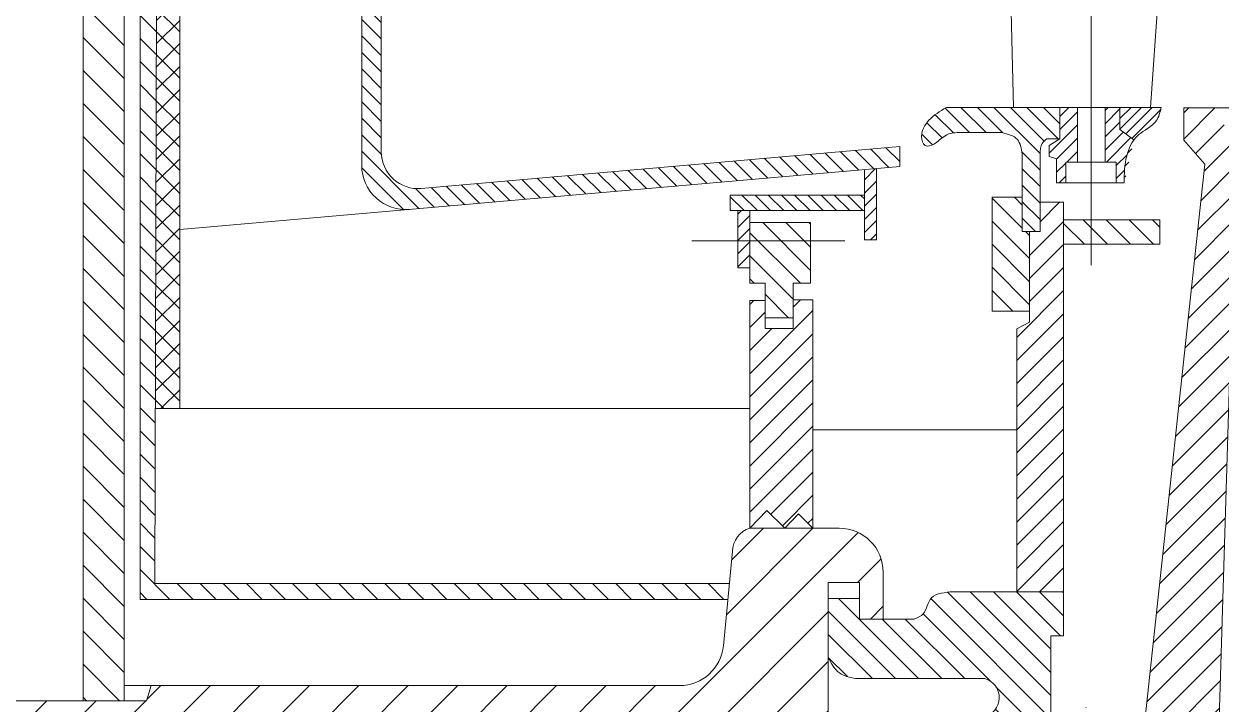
# Model space of a CAD drawing. Extents: x 0 to 420, y 0 to 297.
# Drawn here: x 233.63 to 252.95, y 200.25 to 211.22 of the extents above; entities that cross this region are included whole.
import ezdxf

# ---------------------------------------------------------------- set-up
doc = ezdxf.new("R2010")
doc.units = 0
doc.layers.get('0').update_dxf_attribs({"linetype": 'CONTINUOUS'})
pattern_1 = [(45, (-22278.84894499822, -14110.31309145952), (-0.1862814041743453, 0.1862814041743452), [])]
pattern_2 = [(135, (-22278.84894499822, -14110.31309145952), (-0.1862814041743454, -0.1862814041743451), [])]
pattern_3 = [(135, (-22278.84894499822, -14110.31309145952), (-0.1330581458388181, -0.133058145838818), [])]
pattern_4 = [(45, (-22278.84894499822, -14110.31309145952), (-0.1064465166710545, 0.1064465166710544), [])]

msp = doc.modelspace()

# ---------------------------------------------------------------- hatches: boundary and pattern name
at = {"lineweight": 0, "ltscale": 0.0007}
h = msp.add_hatch(dxfattribs=at)
h.set_pattern_fill('ANSI31', color=256, scale=0.08297376006339, angle=90, style=0)
h.set_pattern_definition(pattern_2)
h.paths.add_polyline_path([(235.7980816083347, 219.041664064871), (235.5074367465986, 219.041664064871), (235.5074367465986, 218.5294399874597), (235.5074367465986, 201.937739724092), (238.7594276675512, 201.9377397240927), (238.7594276675512, 202.1943380050507), (235.7425616150712, 202.1943380050492)])
h.paths.add_polyline_path([(238.7594276675512, 202.1943380050507), (238.7594276675512, 201.9377397240927), (244.9944810479248, 201.9377397240937), (245.0193443637324, 202.1943380050542)])
h = msp.add_hatch(dxfattribs=at)
h.set_pattern_fill('ANSI37', color=256, scale=0.08297376006339, angle=90, style=0)
h.set_pattern_definition([(135, (-22278.84894499822, -14110.31309145952), (-0.1862814041743454, -0.1862814041743451), []), (225, (-22278.84894499822, -14110.31309145952), (0.1862814041743453, -0.1862814041743452), [])])
h.paths.add_polyline_path([(236.1461022630123, 219.041664064871), (235.7980816083347, 219.041664064871), (235.7518633604699, 205.0169164754001), (236.1461022630023, 205.0169164754)])
h = msp.add_hatch(dxfattribs=at)
h.set_pattern_fill('ANSI31', color=256, scale=0.1185339429477, angle=90, style=0)
h.set_pattern_definition([(135, (-22278.84894499822, -14110.31309145952), (-0.2661162916776361, -0.266116291677636), [])])
h.paths.add_polyline_path([(234.5868748074372, 200.302056596989), (235.2510776931267, 200.302056596989), (235.2510776931267, 217.109182190985), (235.2510776931267, 217.8309525728025), (234.5868748074372, 217.8309525728025), (234.5868748074372, 217.109182190985)])
h = msp.add_hatch(dxfattribs=at)
h.set_pattern_fill('ANSI31', color=256, scale=0.05926697147385, angle=90, style=0)
h.set_pattern_definition(pattern_3)
h.paths.add_polyline_path([(246.9502315645879, 208.8508373290034), (246.9502315645879, 209.172017643328), (240.0447684822245, 208.5679303928294, -0.4400078512430042), (239.4004495002154, 209.1583452842042), (239.4004495002154, 214.0160219451138), (239.0845321115269, 214.0160219451119), (239.0845321115313, 208.938884571955, 0.4400078512431453), (239.8577148899426, 208.2303867023047)])
h = msp.add_hatch(dxfattribs=at)
h.set_pattern_fill('ANSI31', color=256, scale=0.05926697147385, angle=90, style=0)
h.set_pattern_definition(pattern_3)
edge = h.paths.add_edge_path()
edge.add_spline(control_points=[(248.5164620767952, 209.87527613022), (248.4177734611255, 209.8132478343987), (248.2383776009828, 209.7004929902206), (248.0903011241831, 209.4685859720407), (248.15114244736, 209.2251008622733), (248.3214550616759, 209.2685288863064), (248.4047872676625, 209.3536481805339), (248.4691702390378, 209.3954754377362), (248.5016629715082, 209.4165847753326)], knot_values=[0, 0, 0, 0, 1.834791177683308, 3.335277724476167, 4.181780950245276, 4.923391110297553, 5.521092099878855, 6.130085290857547, 6.130085290857547, 6.130085290857547, 6.130085290857547], degree=3, periodic=0)
edge.add_spline(control_points=[(248.5016629715082, 209.4165847753326), (248.5727237529228, 209.4706237273157), (248.6749745370308, 209.4685074123356), (248.7642449627998, 209.469303697261)], knot_values=[0, 0, 0, 0, 1.41704725550325, 1.41704725550325, 1.41704725550325, 1.41704725550325], degree=3, periodic=0)
edge.add_line((248.7642449628662, 209.4693036972617), (249.4183917482625, 209.4693036972617))
edge.add_spline(control_points=[(249.4183917482653, 209.469303697261), (249.5150178898319, 209.4457926655667), (249.7010789578705, 209.400520365578), (249.7310562311561, 209.212917559221), (249.7454655606329, 209.1227415574953)], knot_values=[0, 0, 0, 0, 1.43209239987665, 2.757604072058634, 2.757604072058634, 2.757604072058634, 2.757604072058634], degree=3, periodic=0)
edge.add_line((249.7454655606329, 209.1227415574951), (249.7454655606329, 207.8751185879856))
edge.add_line((249.7454655606329, 207.8751185879856), (250.0328939098162, 207.8751185879856))
edge.add_line((250.0328939098162, 207.8751185879856), (250.0328939098162, 209.1227415575346))
edge.add_spline(control_points=[(250.0328939098146, 209.1227415574953), (250.0344955296456, 209.1839218244763), (250.0371177369794, 209.2840875077832), (250.1125568924222, 209.346136120327), (250.1419185139387, 209.3702860179027)], knot_values=[0, 0, 0, 0, 0.9117061288106416, 1.49266539479735, 1.49266539479735, 1.49266539479735, 1.49266539479735], degree=3, periodic=0)
edge.add_line((250.1419185139412, 209.370286017905), (250.3500559367517, 209.370286017905))
edge.add_line((250.3500559367517, 209.370286017905), (250.3500559367517, 209.5683213766185))
edge.add_line((250.3500559367517, 209.5683213766185), (250.3500559367517, 209.8752761302193))
edge.add_line((250.3500559367517, 209.8752761302193), (248.5164620767946, 209.8752761302193))
at = {"lineweight": 0}
h = msp.add_hatch(dxfattribs=at)
h.set_pattern_fill('ANSI31', color=256, scale=0.0945, style=0)
h.set_pattern_definition([(45, (-55.34396008155169, 175.7799266592022), (-0.2121585508602587, 0.2121585508602587), [])])
edge = h.paths.add_edge_path()
edge.add_spline(control_points=[(253.196506660055, 209.0008462653882), (253.2138458095129, 209.0622311244546), (253.2311849589711, 209.1236159835211), (253.2523498266754, 209.1831843504041)], knot_values=[0, 0, 0, 0, 1.002446582501522, 1.002446582501522, 1.002446582501522, 1.002446582501522], degree=3, periodic=0)
edge.add_line((253.2523498266754, 209.1831843504039), (253.2481003552102, 209.3951984292076))
edge.add_line((253.2481003552102, 209.3951984292076), (253.0062390211919, 209.3951984292076))
edge.add_line((253.0062390211919, 209.3951984292076), (253.0062390211919, 209.7382428149401))
edge.add_line((253.0062390211919, 209.7382428149404), (253.2324963981766, 209.7382428149404))
edge.add_line((253.2324963981766, 209.7382428149404), (253.2324963981766, 209.8707823175295))
edge.add_line((253.2324963981766, 209.8707823175295), (252.3508749180318, 209.8707823175295))
edge.add_line((252.3508749180318, 209.8707823175295), (252.3508749180319, 209.3484198586161))
edge.add_line((252.3508749180319, 209.3484198586164), (252.6909482857198, 208.9589441897683))
edge.add_line((252.6909482857198, 208.9589441897681), (251.636829447372, 199.1826490556299))
edge.add_arc((251.0443782614352, 199.2180728466891), 0.5935092692544636, 265.2912043167679, 356.57824940038256, ccw=False)
edge.add_line((250.9956561922377, 198.6265667920592), (248.2678240997084, 198.6265667920575))
edge.add_line((248.2678240997084, 198.6265667920576), (248.2678240997084, 197.9912055244639))
edge.add_line((248.2678240997084, 197.9912055244636), (248.6258478458344, 197.991205524462))
edge.add_arc((248.7196104707946, 197.6917167731084), 0.3138231062665551, -6.708132261792684, 107.38406581966879, ccw=False)
edge.add_line((249.0312851691512, 197.6550585621439), (249.0312851691512, 197.0103644918281))
edge.add_line((249.0312851691512, 197.0103644918281), (250.5679413967744, 197.0103644918281))
edge.add_spline(control_points=[(250.5679413967755, 197.0103644918287), (250.5373329431056, 197.0482718942323), (250.6022004969365, 197.3217399510207), (250.9224536685088, 197.4496953930476), (251.1868972949253, 197.4891182573237), (251.3096372071237, 197.5086766751241)], knot_values=[9.011791473894538, 9.011791473894538, 9.011791473894538, 9.01179147390772, 10.0167667453778, 12.25855918989858, 14.23850432097835, 14.23850432097835, 14.23850432097835, 14.23850432097835], degree=3, periodic=0)
edge.add_arc((251.0122209073867, 199.3751288027312), 1.890000000000014, 279.4549180203134, 358.2540696542253)
edge.add_line((252.9013434889318, 199.3175451948532), (253.196506660055, 209.0008462653882))
at = {"lineweight": 0, "ltscale": 0.0007}
h = msp.add_hatch(dxfattribs=at)
h.set_pattern_fill('ANSI31', color=256, scale=0.04741357717908, style=0)
h.set_pattern_definition(pattern_4)
h.paths.add_polyline_path([(250.6374842859349, 209.5386162300235), (250.6374842859349, 209.8752761302193), (250.3500559367517, 209.8752761302193), (250.3500559367517, 209.5683213766185), (250.3500559367517, 209.370286017905), (250.1815631378515, 209.2613666230176), (250.1815631378515, 209.0831346953668), (250.3004995274042, 209.0435273092013), (250.3004995274042, 208.6573583073064), (250.4491687554432, 208.6573583073064), (250.4491687554432, 208.9940187315419), (250.6374842859349, 208.9940187315419)])
edge = h.paths.add_edge_path()
edge.add_line((251.3213647491534, 209.5188127989592), (251.3213647491532, 209.8752761302193))
edge.add_line((251.3213647491534, 209.8752761302193), (251.0834936485875, 209.8752761302193))
edge.add_line((251.0834936485872, 209.8752761302193), (251.0834936485872, 209.172250659193))
edge.add_line((251.0834936485872, 209.1722506591931), (251.0834936485875, 208.9940187315422))
edge.add_line((251.0834936485875, 208.9940187315419), (251.2618965543754, 208.9940187315419))
edge.add_line((251.2618965543754, 208.9940187315419), (251.2618965543753, 208.6573583073064))
edge.add_line((251.2618965543754, 208.6573583073064), (251.3907438900909, 208.6573583073064))
edge.add_spline(control_points=[(251.3907438900908, 208.6573583073069), (251.3922357098616, 208.8034014515405), (251.3946820886419, 209.0428920763937), (251.4917058087449, 209.2757907147738), (251.5474136289074, 209.3506812308325)], knot_values=[3.542549238329553, 3.542549238329553, 3.542549238329553, 3.542549238329553, 5.857248692449894, 7.338337267439383, 7.338337267439383, 7.338337267439383, 7.338337267439383], degree=3, periodic=0)
edge.add_line((251.5474136289074, 209.3506812308325), (251.3213647491534, 209.5188127989592))
at = {"lineweight": 0}
h = msp.add_hatch(dxfattribs=at)
h.set_pattern_fill('ANSI31', color=256, scale=0.0378, style=0)
h.set_pattern_definition([(45, (-55.34396008155169, 175.7799266592022), (-0.0848634203441035, 0.0848634203441035), [])])
edge = h.paths.add_edge_path()
edge.add_spline(control_points=[(251.3907438900908, 208.6573583073069), (251.3922025300666, 208.8034052135187), (251.3948577153192, 209.0692566902912), (251.538769460344, 209.3795314404557), (251.7453255809867, 209.5221394211378), (251.9312555043987, 209.6403851925589), (251.9688515774364, 209.7966624912066), (251.9870815073073, 209.8752761302193)], knot_values=[0.0294187854022479, 0.0294187854022479, 0.0294187854022479, 0.0294187854022479, 2.344118239522588, 4.242902549796996, 5.102685544851014, 6.330929499722707, 7.561483617506295, 7.561483617506295, 7.561483617506295, 7.561483617506295], degree=3, periodic=0)
edge.add_line((251.9870815073073, 209.8752761302193), (251.3213647491534, 209.8752761302193))
edge.add_line((251.3213647491534, 209.8752761302193), (251.3213647491534, 209.5188127989592))
edge.add_line((251.3213647491534, 209.5188127989593), (251.5478256508787, 209.3503747754312))
at = {"lineweight": 0, "ltscale": 0.0007}
h = msp.add_hatch(dxfattribs=at)
h.set_pattern_fill('ANSI31', color=256, scale=0.05926697147385, angle=90, style=0)
h.set_pattern_definition(pattern_3)
h.paths.add_polyline_path([(247.7667525871533, 209.2434465878587), (246.9502315645838, 209.172017643326), (246.9502315645879, 208.8508373290034), (247.7667525871488, 208.9222662735382)])
h = msp.add_hatch(dxfattribs=at)
h.set_pattern_fill('ANSI31', color=256, scale=0.04741357717908, style=0)
h.set_pattern_definition(pattern_4)
h.paths.add_polyline_path([(247.3916817301585, 208.889455219441), (247.1974132535164, 208.8724606879353), (247.1974132535132, 207.7397834388495), (247.3916817301585, 207.7397834388495)])
h.paths.add_polyline_path([(245.1529660911865, 207.7231516873245), (245.3472345678313, 207.7231516873245), (245.347234567835, 208.211125011639), (245.1529660911898, 208.2111250116398)])
h.paths.add_polyline_path([(245.1529660911833, 207.2869262911412), (245.3472345678282, 207.2869262911412), (245.3472345678313, 207.7231516873245), (245.1529660911865, 207.7231516873245)])
h = msp.add_hatch(dxfattribs=at)
h.set_pattern_fill('ANSI31', color=256, scale=0.04741357717908, angle=90, style=0)
h.set_pattern_definition([(135, (-22278.84894499822, -14110.31309145952), (-0.1064465166710545, -0.1064465166710544), [])])
h.paths.add_polyline_path([(245.0327044933979, 208.4606581997806), (245.0327044933979, 208.2111250116402), (247.1974132535148, 208.2111250116317), (247.1974132535156, 208.4606581997755)])
h = msp.add_hatch(dxfattribs=at)
h.set_pattern_fill('ANSI31', color=256, scale=0.08297376006339, angle=90, style=0)
h.set_pattern_definition(pattern_2)
h.paths.add_polyline_path([(249.2591854782194, 206.5887680936691), (249.8635299480626, 206.5887680936691), (249.8635299480626, 207.8751185879856), (249.7454655606329, 207.8751185879856), (249.7454655606329, 208.4274996366525), (249.2591854782194, 208.4274996366541)])
h = msp.add_hatch(dxfattribs=at)
h.set_pattern_fill('ANSI31', color=256, scale=0.08297376006339, style=0)
h.set_pattern_definition(pattern_1)
h.paths.add_polyline_path([(250.4129340878554, 208.3451684048213), (250.0328939098162, 208.3451684048213), (250.0328939098162, 207.8751185879856), (249.8635299480626, 207.8751185879856), (249.8635299480626, 206.5887680936691), (249.8635299480626, 206.4092580350764), (249.6572204565514, 206.3039864751601), (249.6572204565514, 206.1867526786517), (249.6572204565514, 202.0605498188276), (250.4129340878554, 202.0605498188276)])
h = msp.add_hatch(dxfattribs=at)
h.set_pattern_fill('ANSI31', color=256, scale=0.08297376006339, angle=90, style=0)
h.set_pattern_definition(pattern_2)
h.paths.add_polyline_path([(245.3472345678335, 208.0170430026012), (245.3472345678313, 207.7231516873245), (246.3278290698164, 207.7231516873245), (246.3278290698164, 208.0170430025945)])
h.paths.add_polyline_path([(246.0503024348179, 207.0373931030007), (246.3278290698164, 207.0373931030007), (246.3278290698164, 207.7231516873245), (245.3472345678313, 207.7231516873245), (245.3472345678282, 207.2869262911412), (245.3472345678282, 207.0373931030007), (245.5970090428885, 207.0373931030007), (245.5970090428885, 206.4828739755086), (245.8097792392478, 206.4828739755086), (246.0503024348179, 206.4828739755086)])
h = msp.add_hatch(dxfattribs=at)
h.set_pattern_fill('ANSI31', color=256, scale=0.08297376006339, angle=90, style=0)
h.set_pattern_definition(pattern_2)
h.paths.add_polyline_path([(250.8555326549092, 207.6699463431204), (250.8555326549092, 208.0626034709745), (250.4129340878554, 208.0626034709745), (250.4129340878554, 207.6699463431204)])
h.paths.add_polyline_path([(251.9659522428252, 207.6699463431204), (251.9659522428252, 208.0626034709745), (250.8555326549092, 208.0626034709745), (250.8555326549092, 207.6699463431204)])
h = msp.add_hatch(dxfattribs=at)
h.set_pattern_fill('ANSI31', color=256, scale=0.08297376006339, style=0)
h.set_pattern_definition(pattern_1)
h.paths.add_polyline_path([(246.3648316699752, 206.7693754897744), (246.3278290698164, 206.7693754897758), (246.0503024348179, 206.7693754897758), (246.0503024348179, 206.3072763915457), (245.5970090428885, 206.3072763915457), (245.5970090428885, 206.7601335392537), (245.3472345678282, 206.760133539254), (245.3472345678315, 203.0865960288923), (245.6248627545662, 203.3730980671976), (245.9116406690583, 203.0865960288903), (246.1336621449112, 203.3176458400245), (246.3648316699752, 203.0865960288903)])
h = msp.add_hatch(dxfattribs=at)
h.set_pattern_fill('ANSI31', color=256, scale=0.17780091442155, style=0)
h.set_pattern_definition([(45, (-22278.84894499822, -14110.31309145952), (-0.3991744375164543, 0.3991744375164539), [])])
h.paths.add_polyline_path([(238.7594276675531, 200.5465273521364), (235.6868652759452, 200.546527352132), (235.612311021324, 200.3020565969904), (229.1898445483112, 200.3020565969904), (229.1898445483112, 198.7786928296415), (237.5182685884433, 198.7786928296415, -0.8617734247833491), (237.5907524874758, 197.8146620893897), (237.5151980150386, 196.7126290624115), (238.7594276675487, 196.7126290624095)])
h.paths.add_polyline_path([(241.8015412041306, 198.9535135860285), (242.0290885674585, 198.9535135860285), (245.4383071744569, 198.9535135860285), (245.4383071744569, 199.4555806092058), (246.0219149470603, 199.4555806092058), (246.0219149470558, 198.9535135860263), (246.6131819028774, 198.9535135860285), (246.6131819028774, 201.951653481652), (246.6131819028774, 202.2105601540824), (247.1166854959279, 202.2105601540824), (247.1166854959279, 201.6182630603255), (247.5008867774544, 201.6182630603255), (247.5008867774502, 202.3753923712074, 0.414213562371451), (246.7896831197614, 203.086596028892), (245.3472345678354, 203.086596028892, 0.3264543572268774), (245.0696558980504, 202.7135709713765), (244.921944776606, 201.1891395506197, -0.3861965370606125), (244.2140564701414, 200.5465273521364), (238.7594276675531, 200.546527352132), (238.7594276675487, 196.7126290624095), (239.8271664803944, 196.7126290624137), (239.6156131531916, 197.84485467186), (241.3835861995119, 197.8448546718577), (241.8015412041394, 197.8448546718577)])
at = {"lineweight": 0}
h = msp.add_hatch(dxfattribs=at)
h.set_pattern_fill('ANSI31', color=256, scale=0.189, style=0)
h.set_pattern_definition([(45, (-55.34396008155169, 175.7799266592022), (-0.4243171017205177, 0.4243171017205176), [])])
edge = h.paths.add_edge_path()
edge.add_line((257.6912219167489, 192.7592928588522), (257.6912219167489, 194.0459089506076))
edge.add_line((257.6912219167489, 194.0459089506076), (256.9114037160248, 201.638774903199))
edge.add_line((256.9114037160251, 201.638774903199), (256.9114037160251, 202.5778924903068))
edge.add_line((256.9114037160251, 202.5778924903068), (253.9315336095485, 202.5778924903068))
edge.add_line((253.9315336095485, 202.5778924903068), (253.9315336095488, 202.1444765947642))
edge.add_line((253.9315336095485, 202.1444765947642), (254.1263673128952, 201.9358734569547))
edge.add_line((254.1263673128952, 201.9358734569547), (253.6515545851068, 198.7420452715365))
edge.add_arc((251.7805764870479, 199.0095166841852), 1.889999999999984, 288.4150253243628, 351.8642308385131, ccw=False)
edge.add_spline(control_points=[(252.3776234436701, 197.2162975309335), (252.3174305596409, 197.1962564901301), (252.030046373954, 197.105335166485), (251.4737976131552, 196.9769294016645), (251.0051870105824, 197.0183881689537), (250.5988781674152, 196.9720504813821), (250.5679413967759, 197.0103644918281)], knot_values=[14.23850432096517, 14.23850432096517, 14.23850432096517, 14.23850432096517, 15.23236291678472, 18.94095537874182, 22.91462814806791, 23.93038313544675, 23.93038313544675, 23.93038313544675, 23.93038313545993], degree=3, periodic=0)
edge.add_line((250.5679413967759, 197.0103644918281), (249.031285169151, 197.0103644918281))
edge.add_line((249.0312851691512, 197.0103644918281), (249.0312851691512, 196.665648621596))
edge.add_arc((248.3665129293858, 196.5678736166245), 0.6719241641438348, -91.77983746123579, 8.367099400640313, ccw=False)
edge.add_line((248.3456436178927, 195.8962736209438), (242.4379381920425, 195.8962736209386))
edge.add_arc((242.4379381920407, 195.9436871981177), 0.0474135771790556, 201.3462451417548, 270.0000000023888, ccw=False)
edge.add_line((242.3937772937341, 195.9264285086632), (242.3491785888903, 196.0405460304191))
edge.add_arc((242.3050176905841, 196.0232873409635), 0.04741357717906, 21.3462451428764, 160.2118592233082)
edge.add_arc((242.3050176905738, 196.0232873409352), 0.04741357717906, 159.9607615736271, 160.2118591865852, ccw=False)
edge.add_line((242.2604746180548, 196.0395342480707), (242.2195887966723, 195.9274402910176))
edge.add_arc((242.175045724142, 195.9436871981227), 0.0474135771790705, 269.99999999994805, 339.96076161312334, ccw=False)
edge.add_line((242.1750457241417, 195.8962736209438), (241.4288554785221, 195.8962736209438))
edge.add_spline(control_points=[(241.4288554785164, 195.8962736209447), (241.3942702241822, 195.8997786835927), (241.2853252507864, 195.910819775071), (241.2478411078424, 196.0762680561873), (241.08678606972, 196.2085174478973), (241.0328409527545, 196.1334906582827), (241.0138003175902, 196.1070089708022)], knot_values=[0, 0, 0, 0, 0.515473997197407, 1.623764288927799, 2.463472267092225, 2.921538751147716, 2.921538751147716, 2.921538751147716, 2.921538751147716], degree=3, periodic=0)
edge.add_line((241.0138003175867, 196.107008970799), (240.959331974019, 195.6787296427825))
edge.add_spline(control_points=[(240.959331974019, 195.6787296427562), (240.9479506724012, 195.599411955439), (240.9190864449557, 195.3982536130936), (241.3145844883175, 195.5754241322401), (241.5410989608359, 195.1767276431977), (241.2648929279117, 194.7633322318445), (240.9476409204982, 194.7206279688832), (240.7753618373935, 194.6974380407006)], knot_values=[0, 0, 0, 0, 1.007748197397605, 2.555759802715148, 4.309780615343718, 6.558903035450311, 9.231655552346483, 9.231655552346483, 9.231655552346483, 9.231655552346483], degree=3, periodic=0)
edge.add_line((240.7753618373832, 194.6974380406991), (237.3375689918425, 194.6974380406991))
edge.add_line((237.3375689918424, 194.6974380406991), (236.4649757688936, 194.6974380406991))
edge.add_arc((236.0065498291655, 194.8158051183578), 0.4734607769276399, 194.4777475832825, 345.52225241650683, ccw=False)
edge.add_line((235.5481238894371, 194.6974380407008), (235.1582813550678, 194.6974380406991))
edge.add_line((235.1582813550677, 194.6974380406991), (235.1582813550678, 192.7592928588522))
edge.add_line((235.1582813550682, 192.7592928588522), (257.6912219167489, 192.7592928588522))
at = {"lineweight": 0, "ltscale": 0.0007}
h = msp.add_hatch(dxfattribs=at)
h.set_pattern_fill('ANSI31', color=256, scale=0.08297376006339, angle=90, style=0)
h.set_pattern_definition(pattern_2)
edge = h.paths.add_edge_path()
edge.add_arc((249.055532725048, 200.3514318091041), 0.3187155787680528, -78.0647309598325, 74.8876110739094, ccw=False)
edge.add_line((249.1214451714208, 200.0396062656306), (249.1214451714208, 199.2480118876052))
edge.add_line((249.1214451714208, 199.2480118876052), (249.4327535950258, 199.2480118876052))
edge.add_spline(control_points=[(249.4327535950258, 199.2480118876052), (249.4577973993648, 199.2580103235754), (249.5155572602421, 199.2846788634255), (249.5431695024785, 199.374884547692), (249.5297989821424, 199.4967365566219), (249.3713050849585, 199.5240234855363), (249.3746087047993, 199.6769833524675), (249.3500717015317, 199.8346513477012), (249.4502981720734, 199.8418307069942), (249.4907803215646, 199.8447304987782)], knot_values=[0.0001250837086774, 0.0001250837086774, 0.0001250837086774, 0.0001250837086774, 0.0007798178692667, 0.0017006906780696, 0.0022854838850282, 0.0036729707539651, 0.0046142363945915, 0.0059269438086098, 0.0068164211152129, 0.0068164211152129, 0.0068164211152129, 0.0068164211152129], degree=3, periodic=0)
edge.add_line((249.4907803215648, 199.8447304987784), (250.2068181543404, 199.8447304987784))
edge.add_spline(control_points=[(250.2068181543404, 199.8447304987782), (250.2473003038316, 199.84183070699), (250.3475267743774, 199.8346513476971), (250.3229897711059, 199.6769833524675), (250.326293390951, 199.5240234855426), (250.1677994937709, 199.4967365566195), (250.1544289734222, 199.3748845476941), (250.1820412156587, 199.284678863421), (250.2398010765441, 199.2580103235761), (250.264844880885, 199.2480118876052)], knot_values=[0.0001250837086663, 0.0001250837086663, 0.0001250837086663, 0.0001250837086663, 0.0010145610152418, 0.0023272684292633, 0.0032685340698897, 0.0046560209388038, 0.0052408141457676, 0.0061616869545705, 0.0068164211151959, 0.0068164211151959, 0.0068164211151959, 0.0068164211151959], degree=3, periodic=0)
edge.add_line((250.264844880885, 199.2480118876052), (250.7750700391778, 199.2480118876052))
edge.add_line((250.7750700391778, 199.2480118876052), (250.7750700391778, 200.194510863229))
edge.add_line((250.7750700391778, 200.194510863229), (250.5167177494542, 200.194510863229))
edge.add_line((250.5167177494545, 200.194510863229), (250.5167177494545, 200.0568105069631))
edge.add_line((250.5167177494545, 200.0568105069631), (250.2066098950161, 200.0568105069631))
edge.add_line((250.2066098950159, 200.0568105069631), (250.2066098950159, 201.3470121269165))
edge.add_line((250.2066098950159, 201.3470121269165), (250.4129340878554, 201.3470121269165))
edge.add_line((250.4129340878554, 201.3470121269165), (250.4129340878554, 202.0605498188276))
edge.add_line((250.4129340878554, 202.0605498188276), (248.6273708433473, 202.0605498188276))
edge.add_spline(control_points=[(248.6273708433499, 202.0605498188285), (248.5647524012207, 202.0555704669692), (248.4454882133067, 202.0460867057035), (248.2183094503595, 201.9701054211592), (248.2062136850029, 201.7017735418353), (248.0549050620017, 201.6408603991763), (247.9987731325772, 201.6182630603235)], knot_values=[0, 0, 0, 0, 0.0016135877302524, 0.0030732676144958, 0.0055337058335361, 0.0069847873884543, 0.0069847873884543, 0.0069847873884543, 0.0069847873884543], degree=3, periodic=0)
edge.add_line((247.9987731325767, 201.6182630603227), (247.500886777452, 201.6182630603227))
edge.add_line((247.500886777452, 201.6182630603227), (247.1166854959291, 201.6182630603227))
edge.add_line((247.1166854959291, 201.6182630603227), (247.1166854959291, 201.9516534816494))
edge.add_line((247.1166854959291, 201.9516534816494), (246.6131819028793, 201.9516534816511))
edge.add_line((246.6131819028794, 201.9516534816511), (246.6131819028794, 200.9983275594339))
edge.add_spline(control_points=[(246.6131819028859, 200.9983275594247), (246.6639918682446, 200.9030535329896), (246.7605365432403, 200.722022118136), (246.9599131192711, 200.6793428491095), (247.0543608950052, 200.6591250175558)], knot_values=[0, 0, 0, 0, 0.0025863632722648, 0.004914382439979, 0.004914382439979, 0.004914382439979, 0.004914382439979], degree=3, periodic=0)
edge.add_line((247.054360895008, 200.6591250175548), (249.1386261039823, 200.6591250175548))

# ---------------------------------------------------------------- linework, layer by layer
for p, q in [((250.8555326549092, 221.7726227215059), (250.8555326549092, 207.330720053348)), ((235.7980816083347, 219.041664064871), (235.7425616150712, 202.1943380050509)), ((236.1461022630123, 219.0416640648694), (236.1461022630023, 205.0169164753985)), ((235.5074367465986, 218.52943998746), (235.5074367465986, 201.937739724092)), ((249.6011540460551, 209.8752761302195), (249.414496969412, 218.4846649484625)), ((252.419793959739, 218.4846649484625), (251.8168737893673, 209.8752761302195)), ((239.0845321115321, 217.3026436475451), (239.0845321115321, 208.938884571954)), ((239.4004495002164, 217.1812132951353), (239.4004495002164, 209.1583452842054)), ((234.5868748074372, 217.109182190985), (234.5868748074372, 200.3020565969873)), ((235.2510776931267, 217.109182190985), (235.2510776931267, 200.302056596989)), ((248.5164620767971, 209.8752761302195), (251.9870815073073, 209.8752761302195)), ((250.3500559367517, 209.5683213766187), (250.3500559367517, 209.8752761302195)), ((250.6374842859349, 209.5386162300235), (250.6374842859349, 209.8752761302195)), ((251.0834936485872, 209.1722506591931), (251.0834936485872, 209.8752761302195)), ((251.3213647491534, 209.5188127989593), (251.3213647491534, 209.8752761302195)), ((248.7642449627971, 209.4693036972617), (249.4183917482633, 209.4693036972617)), ((250.3500559367517, 209.5683213766187), (250.3500559367517, 209.370286017905)), ((250.6374842859349, 209.5386162300235), (250.6374842859349, 208.9940187315406)), ((251.3213647491534, 209.5188127989593), (251.5474198203752, 209.3506766257172)), ((250.3500559367517, 209.370286017905), (250.141918513938, 209.370286017905)), ((250.1815631378515, 209.2613666230177), (250.3500559367517, 209.370286017905)), ((250.1815631378515, 209.2613666230177), (250.1815631378515, 209.0831346953668)), ((247.7667525871529, 209.2434465878573), (240.0447684822256, 208.5679303928294)), ((247.7667525871529, 209.2434465878573), (247.7667525871529, 208.9222662735354)), ((249.7454655606329, 207.875118587986), (249.7454655606329, 209.1227415574939)), ((250.0328939098162, 209.1227415574939), (250.0328939098162, 207.875118587986)), ((250.1815631378515, 209.0831346953668), (250.3004995274042, 209.0435273092015)), ((251.0834936485872, 209.1722506591931), (251.0834936485872, 208.9940187315406)), ((247.7667525871529, 208.9222662735354), (236.1461022630056, 207.9056962593927)), ((247.1974132535132, 207.7397834388495), (247.1974132535164, 208.8724606879377)), ((247.3916817301585, 207.7397834388495), (247.3916817301585, 208.8894552194416)), ((250.3004995274042, 208.6573583073065), (250.3004995274042, 209.0435273092015)), ((250.4491687554432, 208.9940187315422), (251.2618965543754, 208.9940187315422)), ((250.4491687554432, 208.9940187315422), (250.4491687554432, 208.6573583073082)), ((251.2618965543754, 208.9940187315422), (251.2618965543754, 208.6573583073082)), ((252.6909482857194, 208.9589441897683), (251.636829447378, 199.1826490556846)), ((252.9013434889318, 199.3175451948531), (253.196506660055, 209.0008462653882)), ((251.3907438900923, 208.6573583073065), (250.3004995274042, 208.6573583073065)), ((245.0327044933979, 208.4606581997806), (247.1974132535132, 208.4606581997755)), ((245.0327044933979, 208.4606581997806), (245.0327044933979, 208.2111250116402)), ((249.2591854782194, 208.4274996366544), (249.7454655606329, 208.4274996366525)), ((249.2591854782194, 206.5887680936691), (249.2591854782194, 208.4274996366544)), ((250.4129340878554, 208.3451684048215), (250.0328939098162, 208.3451684048215)), ((250.4129340878554, 208.3451684048215), (250.4129340878554, 201.3470121269167)), ((245.0327044933979, 208.2111250116402), (247.1974132535132, 208.2111250116318)), ((245.1529660911833, 207.2869262911412), (245.1529660911898, 208.2111250116385)), ((245.3472345678282, 207.2869262911412), (245.347234567835, 208.2111250116385)), ((246.3278290698164, 208.0170430025947), (245.347234567835, 208.0170430026012)), ((246.3278290698164, 207.0373931030009), (246.3278290698164, 208.0170430025947)), ((251.9659522428252, 208.0626034709745), (250.4129340878554, 208.0626034709745)), ((251.9659522428252, 208.0626034709745), (251.9659522428252, 207.6699463431204)), ((244.4136314682361, 207.7231516873245), (246.8827931138063, 207.7231516873245)), ((247.1974132535132, 207.7397834388495), (247.3916817301585, 207.7397834388495)), ((250.0328939098162, 207.875118587986), (249.7454655606329, 207.875118587986)), ((249.8635299480626, 206.5887680936691), (249.8635299480626, 207.8751185879843)), ((251.9659522428252, 207.6699463431204), (250.4129340878554, 207.6699463431204)), ((245.1529660911833, 207.2869262911412), (245.3472345678282, 207.2869262911412)), ((245.3472345678282, 207.2869262911412), (245.3472345678282, 207.0373931030009)), ((245.3472345678282, 207.0373931030009), (245.5970090428885, 207.0373931030009)), ((245.5970090428885, 207.0373931030009), (245.5970090428885, 206.3072763915459)), ((246.0503024348179, 206.3072763915459), (246.0503024348179, 207.0373931030009)), ((246.0503024348179, 207.0373931030009), (246.3278290698164, 207.0373931030009)), ((245.3472345678282, 206.7601335392541), (245.3472345678315, 203.0865960288923)), ((245.3472345678282, 206.7601335392541), (245.5970090428885, 206.7601335392541)), ((246.3278290698164, 206.7693754897762), (246.0503024348179, 206.7693754897762)), ((246.3648316699752, 206.7693754897744), (246.3278290698164, 206.7693754897762)), ((246.3648316699752, 203.0865960288908), (246.3648316699752, 206.7693754897744)), ((249.2591854782194, 206.5887680936691), (249.8635299480626, 206.5887680936691)), ((249.8635299480626, 206.5887680936691), (249.8635299480626, 206.4092580350765)), ((245.8097792392478, 206.4828739755086), (245.5970090428885, 206.4828739755086)), ((245.8097792392478, 206.4828739755086), (246.0503024348179, 206.4828739755086)), ((249.6572204565514, 206.3039864751601), (249.8635299480626, 206.4092580350765)), ((245.5970090428885, 206.3072763915459), (246.0503024348179, 206.3072763915459)), ((249.6572204565514, 206.3039864751601), (249.6572204565514, 206.1867526786522)), ((249.6572204565514, 206.1867526786522), (249.6572204565514, 202.0605498188276)), ((235.7518633604702, 205.0169164754002), (239.5778385671547, 205.0169164753985)), ((239.5778385671547, 205.0169164753985), (245.3472345678282, 205.0169164754035)), ((248.1765398712759, 204.6728602897806), (246.3648316699752, 204.6728602897806)), ((248.1765398712759, 204.6728602897806), (249.6572204565514, 204.672860289779)), ((245.3472345678315, 203.0865960288923), (245.6248627545662, 203.3730980671977)), ((245.6248627545662, 203.3730980671977), (245.9116406690583, 203.0865960288908)), ((245.9116406690583, 203.0865960288908), (246.1336621449112, 203.317645840025)), ((246.1336621449112, 203.317645840025), (246.3648316699752, 203.0865960288908)), ((245.3485782400099, 203.0865960288923), (246.7896831197657, 203.0865960288908)), ((245.0696558980538, 202.7135709713704), (244.9219447766092, 201.1891395506174)), ((247.500886777452, 202.3753923712044), (247.500886777452, 201.6182630603227)), ((235.7425616150676, 202.1943380050492), (245.0193443637333, 202.1943380050542)), ((246.6131819028794, 202.2105601540842), (246.6131819028794, 201.9516534816512)), ((247.1166854959291, 202.2105601540842), (246.6131819028794, 202.2105601540842)), ((247.1166854959291, 201.6182630603227), (247.1166854959291, 202.2105601540842)), ((235.5074367465986, 201.937739724092), (244.9944810479258, 201.937739724094)), ((246.6131819028794, 201.9516534816512), (246.6131819028794, 198.9535135860282)), ((246.6131819028794, 201.9516534816512), (247.1166854959291, 201.9516534816495)), ((248.6273708433525, 202.0605498188276), (250.4129340878554, 202.0605498188276)), ((247.500886777452, 201.6182630603227), (247.1166854959291, 201.6182630603227)), ((247.500886777452, 201.6182630603227), (247.9987731325778, 201.6182630603227)), ((250.2066098950159, 201.3470121269167), (250.2066098950159, 200.0568105069632)), ((250.4129340878554, 201.3470121269167), (250.2066098950159, 201.3470121269167)), ((247.0543608950082, 200.6591250175548), (249.1386261040195, 200.6591250175548)), ((235.6868652759439, 200.5465273521342), (235.2510776931267, 200.5465273521342)), ((235.6123110213243, 200.302056596989), (235.6868652759439, 200.5465273521342)), ((235.6868652759439, 200.5465273521342), (244.2140564701432, 200.546527352136)), ((235.6123110213243, 200.302056596989), (226.6457919565367, 200.302056596989))]:
    msp.add_line(p, q, dxfattribs=at)
at = {"lineweight": 0}
for p, q in [((252.3508749180319, 209.8707823175297), (252.3508749180319, 209.3484198586166)), ((252.3508749180319, 209.8707823175297), (252.3508749180319, 209.3484198586166)), ((252.3508749180319, 209.8707823175297), (253.2324963981767, 209.8707823175297)), ((252.3508749180319, 209.3484198586166), (252.6909482857194, 208.9589441897683))]:
    msp.add_line(p, q, dxfattribs=at)
at = {"lineweight": 0, "ltscale": 0.0007}
for centre, radius, start, end in [((239.9931192149543, 209.1583452842054), 0.5926697147385, 180, 274.999485484322), ((239.795735769218, 208.938884571954), 0.7112036576862, 180, 274.999485484322), ((245.463665340165, 202.7101668807637), 0.394024146856152, 107.1870100854519, 179.5049987349824), ((246.7896831197657, 202.3753923712044), 0.7112036576862, 0, 89.9999999999544), ((244.2140564701432, 201.2577310098221), 0.7112036576862, 270, 354.4655525942643), ((249.055532725048, 200.3514318091041), 0.3187155787680527, 281.9352690401692, 74.88761106748075)]:
    msp.add_arc(centre, radius, start, end, dxfattribs=at)
for points, knots in [([(248.5164620767955, 209.8752761302196), (248.4177734611256, 209.8132478343982), (248.2383776009836, 209.7004929902198), (248.0903011241833, 209.4685859720407), (248.1511424473594, 209.2251008622743), (248.3214550616759, 209.2685288863055), (248.4047872676618, 209.3536481805336), (248.4691702390374, 209.395475437735), (248.5016629715079, 209.4165847753314)], [0, 0, 0, 0, 0.3467755325831337, 0.6303674899248437, 0.7903565995956737, 0.9305209198456068, 1.043486406876224, 1.158586119970834, 1.158586119970834, 1.158586119970834, 1.158586119970834]), ([(251.9883883033298, 209.8809148242766), (251.9697368903109, 209.800411943653), (251.9329037487546, 209.6414334257951), (251.7453255809871, 209.5221394211369), (251.5387694603424, 209.3795314404573), (251.3948577153201, 209.0692566902908), (251.3922025300667, 208.803405213518), (251.3907438900908, 208.6573583073064)], [0, 0, 0, 0, 0.2381348787015748, 0.4702729861718627, 0.6327719722363297, 0.9916422068790559, 1.429120403708236, 1.429120403708236, 1.429120403708236, 1.429120403708236]), ([(249.4183917482653, 209.4693036972603), (249.5150178898317, 209.4457926655659), (249.7010789578698, 209.4005203655772), (249.7310562311562, 209.2129175592207), (249.7454655606329, 209.1227415574956)], [0, 0, 0, 0, 0.2706654635768528, 0.5211871696180923, 0.5211871696180923, 0.5211871696180923, 0.5211871696180923]), ([(250.1419185139384, 209.3702860179034), (250.1125568924221, 209.3461361203276), (250.0371177369796, 209.2840875077834), (250.0344955296458, 209.1839218244767), (250.0328939098147, 209.1227415574956)], [0, 0, 0, 0, 0.1098013012715784, 0.2821137596167845, 0.2821137596167845, 0.2821137596167845, 0.2821137596167845]), ([(248.6273708433499, 202.0605498188289), (248.5647524012168, 202.0555704669686), (248.445488213302, 202.0460867057037), (248.2183094503638, 201.9701054211581), (248.2062136849993, 201.7017735418356), (248.0549050620092, 201.6408603991769), (247.9987731325772, 201.6182630603232)], [0, 0, 0, 0, 0.1912649159586119, 0.3642865280796771, 0.6559319715603378, 0.8279343898060282, 0.8279343898060282, 0.8279343898060282, 0.8279343898060282]), ([(247.0543608950052, 200.6591250175561), (246.9599131192672, 200.6793428491096), (246.7605365432411, 200.7220221181375), (246.6639918682458, 200.9030535329897), (246.6131819028859, 200.998327559425)], [0, 0, 0, 0, 0.2759492912062955, 0.582521127761935, 0.582521127761935, 0.582521127761935, 0.582521127761935])]:
    msp.add_open_spline(points, degree=3, knots=knots, dxfattribs=at)
msp.add_open_spline([(248.5016629715079, 209.4165847753314), (248.5727237529226, 209.4706237273145), (248.6749745370306, 209.4685074123352), (248.7642449627998, 209.4693036972603)], degree=3, dxfattribs=at)

doc.saveas('drawing.dxf')
